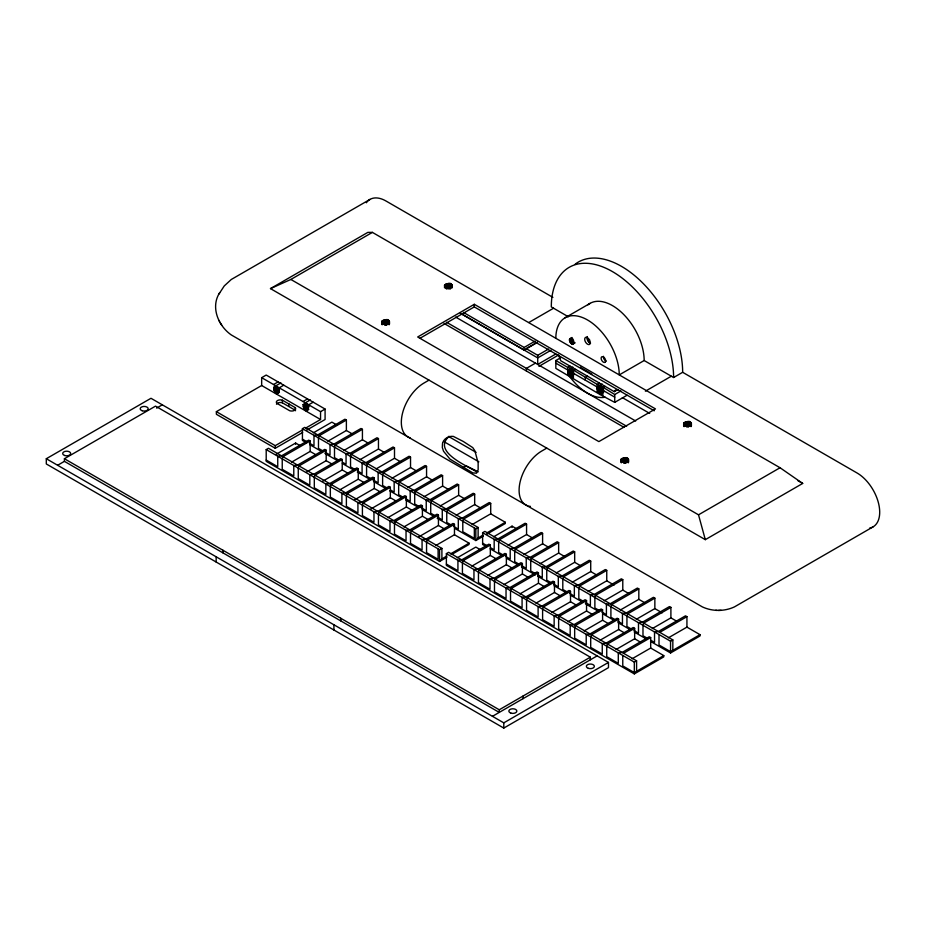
<?xml version="1.0" encoding="UTF-8"?>
<svg xmlns="http://www.w3.org/2000/svg" width="926" height="926" viewBox="0 0 926 926"><rect width="100%" height="100%" fill="white"/><g stroke="black" fill="none" stroke-linecap="round" stroke-linejoin="round"><path stroke-width="1.39" d="M435.938 545.449L454.469 534.753L469.077 543.18L469.031 544.465L451.853 554.373M472.179 524.533L490.711 513.826L505.307 522.264L505.26 523.537L486.868 534.163M273.656 387.67C276.608 403.366 284.178 383.561 273.656 387.67L275.913 386.362M303.091 404.662C306.055 420.369 313.625 400.564 303.091 404.662L305.36 403.354M569.421 339.935C575.764 333.337 574.259 352.644 569.421 339.935L571.77 337.99L569.502 339.298M567.731 371.314C575.15 362.957 574.34 387.381 567.731 371.314L572.256 368.698M597.166 388.307C604.597 379.961 603.787 404.373 597.166 388.307L600.569 386.35M442.478 443.496L442.339 447.605L443.531 451.24L449.99 459.111L472.769 472.885L476.485 473.209L478.14 469.795L478.14 463L474.911 450.846L472.769 447.617L463.243 441.436L453.312 436.389C448.751 435.799 443.89 438.577 442.57 443.045M381.767 321.426C387.867 331.925 394.418 313.972 381.767 321.426L381.767 324.042M444.526 285.196C450.615 295.695 457.178 277.731 444.526 285.196L444.526 287.812M620.906 459.493C627.006 469.991 633.558 452.038 620.906 459.493L620.906 462.109M683.666 423.263C689.754 433.762 696.317 415.797 683.666 423.263L683.666 425.879M219.636 292.778C210.341 307.131 218.316 325.94 231.303 334.946L702.383 606.912C712.383 611.554 724.41 611.554 734.411 606.912L873.068 526.859M218.976 293.993L224.266 285.926L231.303 279.467L369.96 199.414M558.656 355.04A44.842 25.893 60 0 0 559.582 357.714L560.797 360.781L605.095 386.35L614.285 391.652L615.501 390.008M441.899 558.876L439.584 561.457L266.202 461.356L266.202 449.585L268.459 448.277L441.899 548.412L441.899 558.876L446.841 556.017M483.071 535.101L478.129 537.948L475.825 540.541L454.62 528.295M449.203 436.343C431.389 451.738 468.66 466.403 476.23 471.658M270.473 288.611L367.853 232.38L372.391 232.38L780.051 467.746L802.692 483.441L705.311 539.661L270.473 288.611L290.857 279.455L372.391 232.38M46.3 458.729L150.984 398.284L608.475 662.414L608.475 667.646L503.79 728.079L46.3 463.961L46.3 458.729L503.79 722.859L608.475 662.414M64.415 458.729L499.253 709.779L499.253 712.395L64.415 461.345L64.415 458.729L155.51 406.132L590.348 657.182L590.348 659.798M57.62 465.269L64.415 461.345M156.644 408.1L162.305 404.824M261.664 377.669L320.546 411.665L320.546 419.513L261.664 385.517L261.664 377.669L266.202 375.053L325.084 409.049L325.084 419.513L306.402 430.301M302.663 432.454L275.254 448.277L216.371 414.281L216.371 411.665L261.664 385.517M273.552 384.533L278.089 381.917M273.934 387.045L276.203 385.737M276.388 385.517L280.914 382.901M273.656 389.36L277.048 387.404M273.934 390.309L278.471 387.693M279.224 387.809L283.75 385.193M274.385 391.247L278.911 388.631M274.976 392.103L279.502 389.487M275.659 392.832L279.05 390.865M277.117 393.677L279.386 392.369M302.999 401.537L307.525 398.921M474.297 304.295L417.684 336.983L598.867 441.598L655.481 408.91L474.297 304.295L474.297 306.911L654.242 410.808M305.835 402.521L310.36 399.905M420.149 338.187L474.297 306.911M303.091 406.364L306.494 404.396M303.381 407.313L307.791 404.303M308.659 404.801L313.196 402.185M303.832 408.25L308.358 405.634L308.948 406.491L304.411 409.107M305.094 409.824L308.497 407.868M306.564 410.669L308.833 409.361M320.546 411.665L325.084 409.049M306.17 442.593L302.432 440.429L302.432 428.669L304.7 427.361L478.129 527.484L478.129 537.948M216.371 411.665L275.254 445.661L303.415 429.409M305.858 427.997L320.546 419.513M275.879 454.458L295.637 443.045L300.394 445.8M313.347 432.824L331.878 422.129L336.636 424.872M291.621 462.12L310.152 451.425L310.152 440.961L282.974 456.657L282.233 458.845L282.233 469.308L293.785 475.976L293.785 465.512L297.57 465.084L324.748 449.399L326.183 450.221L326.183 460.685L306.425 472.098M327.862 441.204L346.382 430.509L346.382 420.045L319.204 435.741L318.475 437.929L318.475 448.381L323.093 451.055M429.004 380.135L423.969 383.04A32.028 18.497 -60 0 0 402.532 413.17A32.028 18.497 -60 0 0 410.183 437.905M528.862 322.491L553.574 308.219M326.183 450.221L299.005 465.917L298.265 468.105L298.265 478.568L309.816 485.236L309.816 474.772L313.613 474.344L340.791 458.659L342.226 459.481L342.226 469.945L322.456 481.358M343.893 450.464L362.425 439.769L362.425 429.305L335.247 444.989L334.506 447.177L334.506 457.641L339.124 460.315M565.126 317.768L590.036 303.381M463.405 312.386L524.128 347.447L535.101 341.115M537.034 342.354L526.165 348.627L537.717 355.295L548.586 349.021M460.326 313.231L524.128 350.063L537.543 342.319M342.226 459.481L315.048 475.177L314.308 477.365L314.308 487.817L325.859 494.496L325.859 484.032L329.644 483.603L356.823 467.908L358.258 468.741L358.258 479.205L339.726 489.9M359.925 459.724L378.456 449.017L378.456 438.565L351.278 454.249L350.537 456.437L350.537 466.901L355.156 469.575M569.721 338.8L571.99 337.492M551.005 350.236L537.717 357.911L460.546 313.324M569.502 340.652L571.77 339.344L571.689 338.627M569.721 341.416L571.99 340.108L571.77 339.344M569.895 341.763L572.164 340.455M570.092 342.157L572.349 340.861L574.537 342.794L572.28 344.102M535.448 363.142L526.396 368.374L526.396 370.99M570.555 342.851L572.824 341.544M571.099 343.43L573.368 342.122M571.689 343.859L573.958 342.551M555.832 353.987L537.717 364.45L537.717 355.295M572.824 344.159L575.081 342.851M358.258 468.741L331.08 484.437L330.339 486.625L330.339 497.077L341.891 503.744L341.891 493.292L345.676 492.863L372.854 477.168L374.289 478.001L374.289 488.465L354.531 499.866M375.968 468.984L394.499 458.277L394.499 447.825L367.321 463.509L366.58 465.697L366.58 476.161L378.132 482.828L378.132 472.364L381.917 471.936L409.095 456.252L410.531 457.074L410.531 467.537L391.999 478.233M538.932 366.36L558.1 355.295M627.076 395.24L614.725 402.37L600.002 394.522L555.832 368.374L555.832 360.527L560.774 357.668M374.289 478.001L347.111 493.685L346.382 495.873L346.382 506.337L357.922 513.004L357.922 502.552L361.719 502.123L388.897 486.428L390.332 487.261L390.332 497.713L370.562 509.126M410.531 457.074L383.352 472.769L382.612 474.957L382.612 485.421L387.23 488.083M569.988 366.083L567.731 367.39L555.832 360.527M572.824 367.066L570.555 368.374L567.731 367.39L567.731 375.238M567.823 370.527L570.092 369.219M567.823 372.217L572.349 369.601L572.638 370.55L568.101 373.166M575.648 369.347L573.391 370.655L573.391 378.502M568.552 374.104L573.078 371.488L573.669 372.345L569.143 374.961M569.826 375.678L573.217 373.722M573.958 374.254L570.555 376.211L570.555 377.519M571.284 376.523L573.553 375.215M390.332 487.261L363.154 502.945L362.413 505.133L362.413 515.597L373.965 522.264L373.965 511.8L377.75 511.384L404.928 495.688L406.364 496.521L406.364 506.973L387.832 517.68M408.03 487.493L426.562 476.797L426.562 466.334L399.384 482.029L398.655 484.217L398.655 494.681L403.273 497.343M587.547 376.211L585.278 377.519L585.278 380.135M599.435 383.075L597.166 384.383L570.555 368.374L570.555 369.682M406.364 496.521L379.185 512.205L378.445 514.393L378.445 524.857L389.996 531.524L389.996 521.06L393.793 520.632L420.971 504.948L422.406 505.77L422.406 516.233L403.875 526.929M424.073 496.753L442.605 486.057L442.605 475.594L415.427 491.289L414.686 493.477L414.686 503.929L426.238 510.608L426.238 500.144L430.023 499.716L457.201 484.02L458.636 484.854L458.636 495.317L440.105 506.013M597.548 386.894L599.817 385.586M602.259 384.058L600.002 385.366L597.166 384.383L597.166 392.23M597.258 387.519L600.661 385.563M869.63 528.133A32.028 18.497 60 0 0 878.728 504.045A32.028 18.497 60 0 0 857.048 472.978L682.659 372.298L673.607 377.519L644.16 360.527L619.251 374.903A44.842 25.893 60 0 0 587.547 319.991A44.842 25.893 60 0 0 555.832 338.291M597.258 389.209L601.796 386.593M463.243 467.595L466.218 465.882L478.256 471.832M597.548 390.159L602.074 387.554L602.525 388.48L597.999 391.096M605.095 386.35L602.826 387.658L602.826 395.506M598.578 391.964L603.115 389.348M599.261 392.682L603.798 390.066M603.393 391.258L600.002 393.214L600.002 394.522M600.731 393.527L603 392.219M601.414 393.596L603.683 392.288M614.285 391.652L618.024 389.499M600.002 386.674L600.002 385.366L614.725 394.522L620.895 390.957M422.406 505.77L395.228 521.465L394.488 523.653L394.488 534.117L406.039 540.784L406.039 530.32L409.824 529.892L437.003 514.208L438.438 515.03L438.438 525.493L418.668 536.906M458.636 484.854L431.458 500.549L430.717 502.737L430.717 513.189L435.336 515.863M546.78 448.126L541.745 451.031A32.028 18.497 -60 0 0 520.296 481.161A32.028 18.497 -60 0 0 527.959 505.897M645.399 391.189L671.338 376.211M438.438 515.03L411.26 530.725L410.519 532.913L410.519 543.377L422.071 550.044L422.071 539.58L425.856 539.152L453.034 523.456L454.469 524.29L454.469 534.753M456.148 515.273L474.679 504.577L474.679 494.114L447.501 509.798L446.76 511.985L446.76 522.449L451.379 525.123M454.469 524.29L427.291 539.985L426.55 542.173L426.55 552.625L438.102 559.304L438.102 548.84M490.711 513.826L490.711 503.374L463.532 519.058L462.792 521.245L462.792 531.709L474.344 538.376L474.344 527.913M632.157 658.733L650.689 648.038L663.768 655.585L663.768 656.893L634.322 673.897L446.378 565.381L446.378 553.621L448.647 552.313L636.59 660.817L636.59 671.281M486.381 546.629L482.62 544.465L482.62 532.693L484.877 531.385L672.832 639.901L672.832 650.353M450.545 553.875L469.077 543.18M486.775 532.959L505.307 522.264M446.945 557.209L439.584 561.457L439.584 549.697L266.202 449.585M483.187 536.293L475.825 540.541L475.825 528.769L302.432 428.669M457.294 557.776L475.825 547.081L480.582 549.824M493.535 536.86L512.055 526.153L516.812 528.896M471.809 566.156L490.329 555.45L490.329 544.997L463.15 560.681L462.421 562.869L462.421 573.333L473.962 580L473.962 569.536L477.758 569.12L504.936 553.424L506.372 554.257L506.372 564.71L487.84 575.416M508.038 545.229L526.57 534.534L526.57 524.07L499.392 539.765L498.651 541.953L498.651 552.417L503.269 555.079M506.372 554.257L479.193 569.941L478.453 572.129L478.453 582.593L490.004 589.26L490.004 578.796L493.79 578.368L520.968 562.684L522.403 563.506L522.403 573.97L503.871 584.665M524.081 554.489L542.601 543.793L542.601 533.33L515.423 549.025L514.694 551.213L514.694 561.677L519.312 564.339M522.403 563.506L495.225 579.201L494.484 581.389L494.484 591.853L506.036 598.52L506.036 588.056L509.832 587.628L537.011 571.944L538.446 572.766L538.446 583.23L519.914 593.925M540.113 563.749L558.644 553.053L558.644 542.59L531.466 558.285L530.725 560.473L530.725 570.925L535.344 573.599M538.446 572.766L511.268 588.461L510.527 590.649L510.527 601.113L522.079 607.78L522.079 597.316L525.864 596.888L553.042 581.204L554.477 582.026L554.477 592.49L535.946 603.185M556.144 573.009L574.676 562.313L574.676 551.85L547.497 567.534L546.757 569.721L546.757 580.185L551.387 582.859M554.477 582.026L527.299 597.721L526.558 599.909L526.558 610.361L538.11 617.04L538.11 606.576L541.895 606.148L569.073 590.452L570.509 591.286L570.509 601.75L551.989 612.445M572.187 582.269L590.719 571.562L590.719 561.11L563.54 576.794L562.8 578.981L562.8 589.445L567.418 592.119M290.857 279.455L698.517 514.821L780.051 467.746M570.509 591.286L543.33 606.981L542.601 609.169L542.601 619.621L554.142 626.289L554.142 615.836L557.938 615.408L585.116 599.712L586.552 600.546L586.552 611.01L568.02 621.705M588.218 591.529L606.75 580.822L606.75 570.37L579.572 586.054L578.831 588.241L578.831 598.705L583.449 601.368M586.552 600.546L559.373 616.23L558.633 618.418L558.633 628.881L570.184 635.549L570.184 625.096L573.97 624.668L601.148 608.972L602.583 609.806L602.583 620.258L584.051 630.965M604.25 600.777L622.781 590.082L622.781 579.618L595.603 595.314L594.874 597.502L594.874 607.965L599.492 610.628M602.583 609.806L575.405 625.49L574.664 627.678L574.664 638.141L586.216 644.809L586.216 634.345L590.012 633.928L617.191 618.232L618.626 619.066L618.626 629.518L600.094 640.225M620.293 610.037L638.824 599.342L638.824 588.878L611.646 604.574L610.905 606.762L610.905 617.225L615.524 619.888M618.626 619.066L591.448 634.75L590.707 636.938L590.707 647.401L602.259 654.069L602.259 643.605L606.044 643.176L633.222 627.492L634.657 628.314L634.657 638.778L616.126 649.473M636.324 619.297L654.856 608.602L654.856 598.138L627.678 613.834L626.937 616.022L626.937 626.474L631.555 629.148M634.657 628.314L607.479 644.01L606.738 646.198L606.738 656.661L618.29 663.329L618.29 652.865L622.075 652.436L649.253 636.752L650.689 637.574L650.689 648.038M652.367 628.557L670.899 617.862L670.899 607.398L643.72 623.094L642.98 625.282L642.98 635.734L647.598 638.408M499.253 709.779L590.348 657.182M492.458 716.319L597.143 655.874M623.511 653.27L650.689 637.574M659.752 632.342L686.93 616.658L686.93 627.122L668.398 637.817M446.378 553.621L634.322 662.125L636.59 660.817M482.62 532.693L670.563 641.209L672.832 639.901M663.768 655.585L634.322 672.589L622.77 665.921L622.77 655.458M650.515 641.394L670.563 652.969L700.01 635.977L700.01 634.669L670.563 651.661L659.011 644.994L659.011 634.53M475.825 528.769L478.129 527.484M439.584 549.697L441.899 548.412M718.402 610.431L721.122 610.327M715.671 610.327L717.013 610.373M591.807 374.023L581.146 367.83A4.005 2.315 60 0 1 580.463 367.113M295.139 407.567A4.005 2.315 0 0 1 294.503 410.357A4.005 2.315 0 0 1 289.676 410.727L276.886 403.342A4.005 2.315 0 0 1 277.522 400.553A4.005 2.315 0 0 1 282.349 400.182L295.139 407.567L295.139 410.183A4.005 2.315 0 0 1 295.544 410.739M276.48 404.211A4.005 2.315 0 0 1 282.349 402.798L295.139 410.183M552.891 297.373L385.98 201A32.028 18.497 60 0 0 366.36 202.759M568.39 316.785L551.306 306.911A86.477 49.923 60 0 1 612.456 271.607A86.477 49.923 60 0 1 673.607 377.519M797.703 480.548L802.692 483.441M622.376 397.636L649.682 413.401M555.832 363.142L567.985 370.157M573.125 373.12L597.432 387.149M602.571 390.124L614.725 397.138M455.627 317.051L635.676 421.006M446.506 322.248L626.624 426.238M444.005 323.417L624.112 427.407M448.554 436.459L476.114 452.374M443.774 441.552L478.858 461.808M346.382 420.045L344.947 419.212L317.768 434.907L313.983 435.336L313.983 445.8L309.365 443.126M362.425 429.305L360.99 428.472L333.811 444.167L330.015 444.596L330.015 455.048L325.396 452.386M378.456 438.565L377.021 437.732L349.843 453.427L346.058 453.856L346.058 464.308L342.585 462.305M394.499 447.825L393.064 446.992L365.886 462.687L362.089 463.104L362.089 473.568L357.471 470.906M426.562 466.334L425.127 465.512L397.949 481.196L394.163 481.624L394.163 492.088L390.703 490.085M442.605 475.594L441.17 474.772L413.991 490.456L410.195 490.884L410.195 501.348L405.576 498.674M474.679 494.114L473.244 493.28L446.066 508.976L442.269 509.404L442.269 519.856L437.651 517.194M490.711 503.374L489.275 502.54L462.097 518.236L458.312 518.664L458.312 529.116L453.682 526.454M526.57 524.07L525.135 523.248L497.956 538.932L494.171 539.36L494.171 549.824L490.699 547.822M542.601 533.33L541.166 532.508L513.988 548.192L510.203 548.62L510.203 559.084L505.584 556.41M558.644 542.59L557.209 541.756L530.031 557.452L526.234 557.88L526.234 568.344L521.616 565.67M574.676 551.85L573.24 551.016L546.062 566.712L542.277 567.14L542.277 577.592L537.659 574.93M590.719 561.11L589.283 560.276L562.105 575.972L558.309 576.4L558.309 586.852L553.69 584.19M606.75 570.37L605.315 569.536L578.137 585.232L574.351 585.649L574.351 596.112L569.721 593.45M622.781 579.618L621.346 578.796L594.168 594.48L590.383 594.909L590.383 605.372L585.764 602.71M638.824 588.878L637.389 588.056L610.211 603.74L606.414 604.169L606.414 614.632L601.796 611.959M654.856 598.138L653.42 597.316L626.242 613L622.457 613.429L622.457 623.893L617.839 621.219M670.899 607.398L669.463 606.565L642.285 622.26L638.489 622.689L638.489 633.153L633.87 630.479M686.93 616.658L685.495 615.825L658.317 631.52L654.532 631.949L654.532 642.401L651.059 640.41M346.382 430.509L352.47 434.016M362.425 439.769L368.502 443.276M378.456 449.017L384.545 452.536M394.499 458.277L400.576 461.796M410.531 467.537L416.619 471.056M426.562 476.797L432.65 480.305M442.605 486.057L448.682 489.565M458.636 495.317L464.725 498.825M474.679 504.577L480.756 508.085M526.57 534.534L532.658 538.052M542.601 543.793L548.69 547.301M558.644 553.053L564.721 556.561M574.676 562.313L580.764 565.821M590.719 571.562L596.795 575.081M606.75 580.822L614.054 585.035M622.781 590.082L628.87 593.601M638.824 599.342L644.901 602.849M654.856 608.602L662.159 612.815M670.899 617.862L676.975 621.369M686.93 627.122L700.01 634.669M310.152 440.961L308.717 440.139L281.539 455.824L277.742 456.252L277.742 466.716L266.202 460.048M490.329 544.997L488.893 544.164L461.715 559.86L457.93 560.288L457.93 570.74L446.378 564.073M302.432 439.132L307.05 441.795M482.62 543.157L487.238 545.819M309.921 444.758L322.387 451.957M324.887 453.393L337.365 460.604M342.354 463.475L353.582 469.957M357.32 472.121L369.798 479.321M373.537 481.485L386.015 488.685M389.753 490.849L402.231 498.049M405.97 500.214L418.448 507.413M422.187 509.566L433.414 516.048M437.153 518.213L449.631 525.412M490.132 548.805L502.668 556.04M506.429 558.204L517.703 564.721M521.454 566.886L535.24 574.849M537.751 576.296L550.275 583.53M554.037 585.695L566.562 592.929M570.323 595.105L582.859 602.328M585.359 603.775L599.145 611.739M602.907 613.903L614.181 620.42M617.943 622.585L630.467 629.819M634.229 631.995L646.753 639.229M310.152 451.425L316.229 454.944M326.183 460.685L332.272 464.192M342.226 469.945L348.303 473.452M358.258 479.205L364.346 482.712M374.289 488.465L380.378 491.972M390.332 497.713L396.409 501.232M406.364 506.973L412.452 510.492M422.406 516.233L428.483 519.752M438.438 525.493L444.526 529.001M490.329 555.45L496.417 558.968M506.372 564.71L512.448 568.228M522.403 573.97L528.491 577.488M538.446 583.23L544.523 586.737M554.477 592.49L560.566 595.997M570.509 601.75L576.597 605.257M586.552 611.01L592.628 614.517M602.583 620.258L608.671 623.777M618.626 629.518L624.703 633.037M634.657 638.778L640.746 642.297M220.261 322.827L221.708 325.142M218.976 320.419L219.612 321.6M571.99 340.108L572.349 340.861M698.517 514.821L705.311 539.661M691.398 423.263L691.398 425.879M691.004 422.707L691.004 426.631M690.368 422.233L690.368 426.157M689.534 421.862L689.534 425.786M688.574 421.631L688.574 426.863M687.532 421.55L687.532 426.782M686.502 421.631L686.502 426.863M685.529 421.862L685.529 425.786M684.696 422.233L684.696 426.157M684.071 422.707L684.071 426.631M670.563 641.209L670.563 652.969M634.322 662.125L634.322 673.897M628.638 459.493L628.638 462.109M628.245 458.937L628.245 462.861M627.608 458.463L627.608 462.387M626.775 458.092L626.775 462.016M625.814 457.861L625.814 463.093M624.772 457.78L624.772 463.012M623.742 457.861L623.742 463.093M622.77 458.092L622.77 462.016M621.948 458.463L621.948 462.387M621.311 458.937L621.311 462.861M614.725 394.522L614.725 402.37M524.128 347.447L524.128 350.063M523.04 696.051L523.04 698.667M512.055 526.153L512.055 527.461M503.79 722.859L503.79 728.079M452.258 285.196L452.258 287.812M451.865 284.641L451.865 287.257M451.228 284.166L451.228 288.09M450.395 283.796L450.395 289.028M449.434 283.564L449.434 288.796M448.392 283.483L448.392 288.715M447.362 283.564L447.362 288.796M446.39 283.796L446.39 289.028M445.556 284.166L445.556 288.09M444.931 284.641L444.931 287.257M389.499 321.426L389.499 324.042M389.105 320.871L389.105 324.795M388.469 320.396L388.469 324.32M387.635 320.026L387.635 323.95M386.674 319.794L386.674 325.026M385.633 319.713L385.633 324.945M384.603 319.794L384.603 325.026M383.63 320.026L383.63 323.95M382.808 320.396L382.808 324.32M382.172 320.871L382.172 324.795M340.722 618.244L340.722 620.86M333.927 624.784L333.927 630.016M295.637 443.045L295.637 444.353M288.843 403.817L288.843 406.433M282.349 400.182L282.349 402.798M275.254 445.661L275.254 448.277M222.958 550.252L222.958 552.868M216.163 556.792L216.163 562.024M530.424 506.372A32.028 18.497 -60 0 1 529.163 506.198M590.545 343.187A4.005 2.315 60 0 1 587.559 340.293A4.005 2.315 60 0 1 587.35 336.555M606.241 361.105A3.206 1.852 60 0 1 603.474 356.302M605.153 397.219A44.842 25.893 60 0 1 568.657 375.099M588.751 341.949A41.635 24.041 60 0 1 587.524 338.221M575.208 264.142A86.477 49.923 60 0 1 642.818 283.101A86.477 49.923 60 0 1 682.659 372.298M587.941 304.839A44.842 25.893 60 0 1 623.14 313.914A44.842 25.893 60 0 1 644.16 360.527M590.371 342.551L590.279 343.338A4.005 2.315 60 0 1 587.049 343.847A4.005 2.315 60 0 1 584.723 338.997A4.005 2.315 60 0 1 587.547 337.643L589.549 339.749L590.371 342.551M605.361 361.985L605.002 362.321A3.206 1.852 60 0 1 601.263 359.207A3.206 1.852 60 0 1 603.59 357.054A3.206 1.852 60 0 1 605.361 361.985M588.346 668.34A4.005 2.315 0 0 0 594.353 666.338A4.005 2.315 0 0 0 588.346 664.336A4.005 2.315 0 0 0 588.346 668.34M510.839 713.089A4.005 2.315 0 0 0 516.847 711.087A4.005 2.315 0 0 0 510.839 709.085A4.005 2.315 0 0 0 510.839 713.089M142.187 410.75A4.005 2.315 0 0 0 148.195 408.748A4.005 2.315 0 0 0 142.187 406.745A4.005 2.315 0 0 0 142.187 410.75M64.681 455.499A4.005 2.315 0 0 0 70.689 453.497A4.005 2.315 0 0 0 64.681 451.494A4.005 2.315 0 0 0 64.681 455.499"/></g></svg>
